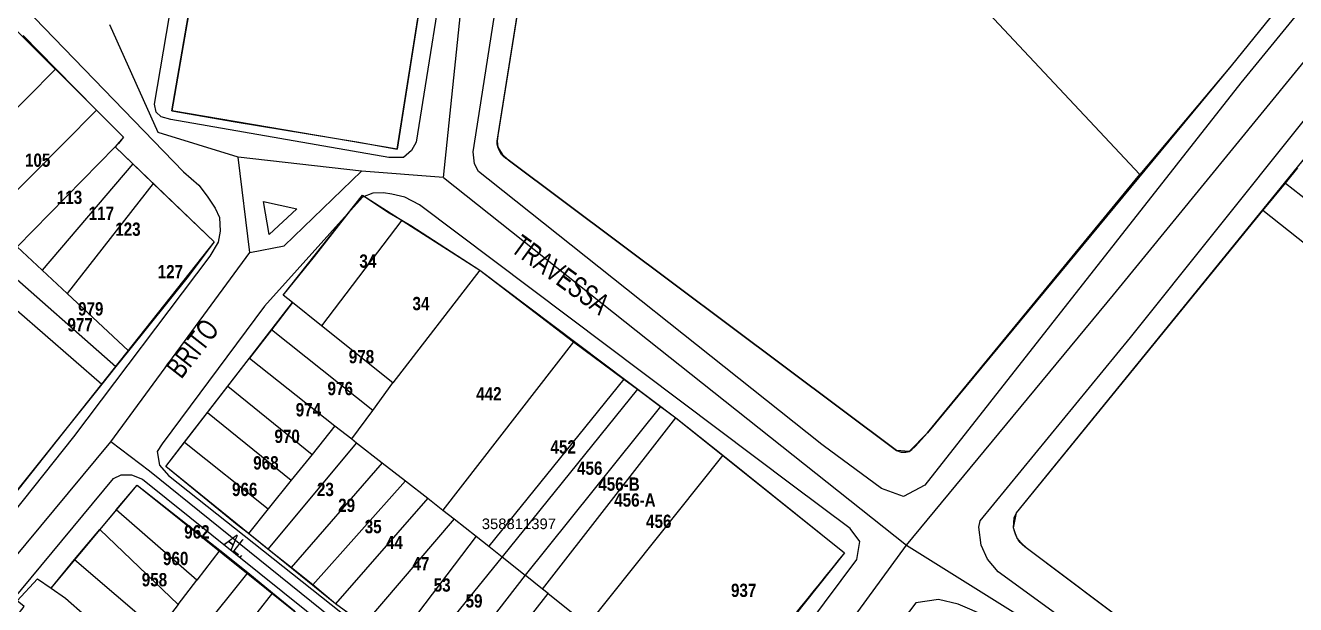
# Model space of a CAD drawing. Extents: x 199665 to 201826, y 4836581 to 4838476.
# Drawn here: x 200463.5 to 200702.8, y 4838028.5 to 4838137.6 of the extents above; entities that cross this region are included whole.
import ezdxf
from ezdxf.enums import TextEntityAlignment as Align

# ---------------------------------------------------------------- set-up
doc = ezdxf.new("R2010")
doc.units = 0
doc.header["$LTSCALE"] = 1.5
doc.header["$MEASUREMENT"] = 0
for name, color, linetype in [('CD-MALHA-LOTES', 40, 'CONTINUOUS'), ('CD_TXT_QUADRA', 7, 'CONTINUOUS'), ('RU-QUADRAS', 6, 'CONTINUOUS'), ('SV-EIXO-RUA-PAV', 20, 'CONTINUOUS'), ('SV-RUA-PAVIM-S-GUIA-C-GUIA', 7, 'CONTINUOUS'), ('SV-TXT-RUA-N-PAV-S-GUIA-C-GUIA', 7, 'CONTINUOUS'), ('SV-TXT-RUA-PAV-S-GUIA-C-GUIA', 7, 'CONTINUOUS'), ('Th_NmrPort', 1, 'CONTINUOUS')]:
    doc.layers.add(name, color=color, linetype=linetype)
doc.styles.add('ARIAL', font='ARIAL.TTF')
doc.styles.add('MONOTXT', font='ARIAL.TTF', dxfattribs={"height": 0.2})
doc.styles.get("Standard").update_dxf_attribs({"font": 'swisscbo.ttf'})

msp = doc.modelspace()

# ---------------------------------------------------------------- linework, layer by layer
at = {"layer": 'CD-MALHA-LOTES', "linetype": 'Continuous'}
for p, q in [((200673.45, 4838109.49), (200583.32, 4838205.56)), ((200497.07, 4838156.04), (200491.07, 4838121.46)), ((200533.54, 4838114.3), (200540, 4838155.39)), ((200558.62, 4838155.11), (200552.52, 4838116.85)), ((200709.11, 4838152.82), (200690.62, 4838129.99)), ((200463.05, 4838135.69), (200469.23, 4838129.42)), ((200469.23, 4838129.42), (200448.96, 4838109.02)), ((200469.23, 4838129.42), (200476.92, 4838121.63)), ((200690.62, 4838129.99), (200673.45, 4838109.49)), ((200476.92, 4838121.63), (200450.51, 4838095.05)), ((200476.92, 4838121.63), (200481.96, 4838116.52)), ((200491.07, 4838121.46), (200502.67, 4838119.49)), ((200502.67, 4838119.49), (200526.29, 4838115.6)), ((200481.96, 4838116.52), (200481.02, 4838115.31)), ((200552.52, 4838116.85), (200552.34, 4838115.78)), ((200480.41, 4838114.68), (200461.96, 4838095.86)), ((200481.02, 4838115.31), (200480.41, 4838114.68)), ((200480.41, 4838114.68), (200483.72, 4838111.5)), ((200526.29, 4838115.6), (200533.54, 4838114.3)), ((200552.34, 4838115.78), (200552.5, 4838114.65)), ((200552.5, 4838114.65), (200553.29, 4838113.34)), ((200483.72, 4838111.5), (200466.67, 4838091.47)), ((200483.72, 4838111.5), (200487.58, 4838107.8)), ((200553.29, 4838113.34), (200554.45, 4838112.23)), ((200554.45, 4838112.23), (200627.6, 4838057.51)), ((200633.46, 4838060.86), (200673.45, 4838109.49)), ((200700.85, 4838107.89), (200703.2, 4838110.76)), ((200487.58, 4838107.8), (200471.39, 4838087.07)), ((200487.58, 4838107.8), (200499.04, 4838096.8)), ((200696.62, 4838102.69), (200700.85, 4838107.89)), ((200700.85, 4838107.89), (200726.68, 4838087.58)), ((200517.97, 4838094.06), (200527.03, 4838105.63)), ((200527.03, 4838105.63), (200532.02, 4838102.3)), ((200532.02, 4838102.3), (200534.42, 4838100.89)), ((200650.2, 4838045.79), (200696.62, 4838102.69)), ((200722.51, 4838082.18), (200696.62, 4838102.69)), ((200534.42, 4838100.89), (200519.25, 4838081.03)), ((200534.42, 4838100.89), (200536.13, 4838099.88)), ((200536.13, 4838099.88), (200549.12, 4838091.49)), ((200461.96, 4838095.86), (200466.67, 4838091.47)), ((200499.04, 4838096.8), (200494.15, 4838090.29)), ((200458.73, 4838092.56), (200480.56, 4838073.32)), ((200512.08, 4838086.79), (200517.97, 4838094.06)), ((200466.67, 4838091.47), (200471.39, 4838087.07)), ((200494.15, 4838090.29), (200482.95, 4838076.3)), ((200549.12, 4838091.49), (200532.69, 4838070.25)), ((200549.12, 4838091.49), (200566.75, 4838078.02)), ((200471.39, 4838087.07), (200482.95, 4838076.3)), ((200513.84, 4838085.37), (200509.84, 4838080.22)), ((200513.84, 4838085.37), (200512.08, 4838086.79)), ((200519.25, 4838081.03), (200513.84, 4838085.37)), ((200461.89, 4838083.95), (200477.89, 4838069.99)), ((200532.69, 4838070.25), (200519.25, 4838081.03)), ((200509.84, 4838080.22), (200505.72, 4838074.89)), ((200528.92, 4838065.08), (200509.84, 4838080.22)), ((200566.75, 4838078.02), (200542.12, 4838046.32)), ((200566.75, 4838078.02), (200576.24, 4838070.97)), ((200482.95, 4838076.3), (200480.56, 4838073.32)), ((200480.56, 4838073.32), (200477.89, 4838069.99)), ((200501.65, 4838069.64), (200505.72, 4838074.89)), ((200505.72, 4838074.89), (200521.82, 4838062.18)), ((200576.24, 4838070.97), (200550.82, 4838039.5)), ((200576.24, 4838070.97), (200578.81, 4838069.07)), ((200477.89, 4838069.99), (200459.14, 4838046.57)), ((200497.78, 4838064.66), (200501.65, 4838069.64)), ((200501.65, 4838069.64), (200517.49, 4838056.79)), ((200528.92, 4838065.08), (200532.69, 4838070.25)), ((200578.81, 4838069.07), (200553.34, 4838037.49)), ((200578.81, 4838069.07), (200583.17, 4838065.83)), ((200493.48, 4838059.11), (200497.78, 4838064.66)), ((200497.78, 4838064.66), (200513.58, 4838051.92)), ((200524.99, 4838059.7), (200528.92, 4838065.08)), ((200583.17, 4838065.83), (200557.64, 4838034.06)), ((200560.94, 4838031.42), (200586.05, 4838063.69)), ((200583.17, 4838065.83), (200586.05, 4838063.69)), ((200586.05, 4838063.69), (200594.88, 4838056.63)), ((200521.82, 4838062.18), (200517.49, 4838056.79)), ((200521.82, 4838062.18), (200524.99, 4838059.7)), ((200489.93, 4838054.54), (200493.48, 4838059.11)), ((200493.48, 4838059.11), (200509.23, 4838046.52)), ((200525.9, 4838058.99), (200509.14, 4838038.97)), ((200524.99, 4838059.7), (200525.9, 4838058.99)), ((200525.9, 4838058.99), (200530.73, 4838055.22)), ((200631.14, 4838058.25), (200633.46, 4838060.86)), ((200517.49, 4838056.79), (200513.58, 4838051.92)), ((200594.88, 4838056.63), (200569.38, 4838024.69)), ((200594.88, 4838056.63), (200617.82, 4838038.25)), ((200627.6, 4838057.51), (200628.5, 4838057.23)), ((200628.5, 4838057.23), (200629.35, 4838057.22)), ((200629.35, 4838057.22), (200630, 4838057.32)), ((200630, 4838057.32), (200630.49, 4838057.73)), ((200630.49, 4838057.73), (200631.14, 4838058.25)), ((200503.42, 4838043.53), (200489.93, 4838054.54)), ((200530.73, 4838055.22), (200513.55, 4838035.47)), ((200530.73, 4838055.22), (200535.12, 4838051.79)), ((200513.58, 4838051.92), (200509.23, 4838046.52)), ((200535.12, 4838051.79), (200517.62, 4838032.23)), ((200535.12, 4838051.79), (200539.31, 4838048.52)), ((200480.62, 4838046.34), (200484.58, 4838051.01)), ((200484.58, 4838051.01), (200500.15, 4838038.73)), ((200539.31, 4838048.52), (200521.89, 4838028.67)), ((200539.31, 4838048.52), (200542.12, 4838046.32)), ((200480.62, 4838046.34), (200477.52, 4838042.67)), ((200495.81, 4838033.1), (200480.62, 4838046.34)), ((200509.23, 4838046.52), (200505.5, 4838041.87)), ((200544.27, 4838044.65), (200527.24, 4838024.77)), ((200542.12, 4838046.32), (200544.27, 4838044.65)), ((200544.27, 4838044.65), (200548.42, 4838041.41)), ((200649.68, 4838043.92), (200649.79, 4838044.89)), ((200649.79, 4838044.89), (200650.2, 4838045.79)), ((200472.73, 4838037.02), (200477.52, 4838042.67)), ((200477.52, 4838042.67), (200492.3, 4838028.54)), ((200505.5, 4838041.87), (200503.42, 4838043.53)), ((200649.67, 4838042.94), (200649.68, 4838043.92)), ((200649.99, 4838041.86), (200649.67, 4838042.94)), ((200509.14, 4838038.97), (200505.5, 4838041.87)), ((200548.42, 4838041.41), (200532.73, 4838020.77)), ((200548.42, 4838041.41), (200550.82, 4838039.5)), ((200650.36, 4838041.01), (200649.99, 4838041.86)), ((200651, 4838040.2), (200650.36, 4838041.01)), ((200652.26, 4838039.02), (200651, 4838040.2)), ((200500.15, 4838038.73), (200495.81, 4838033.1)), ((200500.15, 4838038.73), (200505.42, 4838034.57)), ((200513.55, 4838035.47), (200509.14, 4838038.97)), ((200553.34, 4838037.49), (200537.08, 4838017.61)), ((200550.82, 4838039.5), (200553.34, 4838037.49)), ((200553.34, 4838037.49), (200557.64, 4838034.06)), ((200617.82, 4838038.25), (200598.73, 4838014.33)), ((200692.56, 4838008.76), (200652.26, 4838039.02)), ((200468.38, 4838031.58), (200472.73, 4838037.02)), ((200472.73, 4838037.02), (200488.46, 4838023.55)), ((200517.62, 4838032.23), (200513.55, 4838035.47)), ((200461.93, 4838029.2), (200465.76, 4838033.39)), ((200465.76, 4838033.39), (200468.38, 4838031.58)), ((200505.42, 4838034.57), (200489.14, 4838014.28)), ((200492.3, 4838028.54), (200495.81, 4838033.1)), ((200505.42, 4838034.57), (200510.05, 4838030.75)), ((200557.64, 4838034.06), (200541.9, 4838013.72)), ((200560.94, 4838031.42), (200557.64, 4838034.06)), ((200468.38, 4838031.58), (200471.03, 4838029.71)), ((200510.05, 4838030.75), (200494.04, 4838010.4)), ((200510.05, 4838030.75), (200514.22, 4838027.31)), ((200521.89, 4838028.67), (200517.62, 4838032.23)), ((200546.07, 4838010.34), (200561.96, 4838030.61)), ((200561.96, 4838030.61), (200560.94, 4838031.42)), ((200561.96, 4838030.61), (200566.95, 4838026.63)), ((200471.03, 4838029.71), (200484.27, 4838018.12)), ((200492.3, 4838028.54), (200488.46, 4838023.55)), ((200527.24, 4838024.77), (200521.89, 4838028.67))]:
    msp.add_line(p, q, dxfattribs=at)
at = {"layer": 'RU-QUADRAS', "color": 6, "linetype": 'Continuous'}
for points in [[(200552.34, 4838115.78), (200562.41, 4838178.95, -0.007994), (200646.54, 4838284.78), (200748.59, 4838201.56), (200690.62, 4838129.99), (200633.46, 4838060.86), (200630, 4838057.32), (200627.6, 4838057.51), (200554.45, 4838112.23, -0.275467)], [(200649.67, 4838042.94), (200650.2, 4838045.79), (200765.61, 4838187.78), (200767.71, 4838187.57), (200869.9, 4838106.47), (200848.45, 4838079.49), (200850.76, 4838077.72), (200846.89, 4838072.95), (200844.66, 4838074.6), (200769.48, 4837981.14), (200758.14, 4837966.24), (200754.92, 4837964.17, -0.287933), (200751.98, 4837964.95), (200692.56, 4838008.76), (200652.26, 4838039.02, -0.212575)], [(200489.93, 4838054.54), (200513.84, 4838085.37), (200512.08, 4838086.79), (200527.03, 4838105.63), (200549.12, 4838091.49), (200586.05, 4838063.69), (200617.82, 4838038.25, 0.016659), (200580.71, 4837990.14), (200579, 4837991.74), (200574.98, 4837986.85), (200537.08, 4838017.61), (200521.89, 4838028.67)], [(200448.07, 4838008.73), (200463.29, 4838028.13), (200461.93, 4838029.2), (200465.76, 4838033.39), (200468.38, 4838031.58), (200484.58, 4838051.01), (200532.94, 4838012.2), (200547.5, 4838001.35), (200548.91, 4838002.69), (200574.21, 4837982.17), (200569.27, 4837974.9), (200568.2, 4837975.76), (200556.33, 4837960.25), (200554.72, 4837961.72), (200536.81, 4837937.72, 0.0231), (200507.35, 4837960.62), (200498.45, 4837968.51)]]:
    msp.add_lwpolyline(points, format="xyb", close=True, dxfattribs=at)
msp.add_lwpolyline([(200491.07, 4838121.46), (200502.84, 4838189.35), (200499.85, 4838189.86), (200501.86, 4838201.46), (200512.77, 4838199.57), (200513.15, 4838201.78), (200546.38, 4838196.01), (200533.54, 4838114.3)], close=True, dxfattribs=at)
msp.add_lwpolyline([(200456.5, 4838141.86), (200481.96, 4838116.52), (200480.41, 4838114.68), (200499.04, 4838096.8), (200433.64, 4838014.27)], dxfattribs=at)
at = {"layer": 'SV-EIXO-RUA-PAV'}
for p, q in [((200668.5, 4838086.86), (200720.08, 4838149.97)), ((200542.29, 4838108.91), (200546.36, 4838148.27)), ((200629.49, 4838039.7), (200668.5, 4838086.86)), ((200582.55, 4837975.71), (200629.49, 4838039.7))]:
    msp.add_line(p, q, dxfattribs=at)
for points in [[(200542.29, 4838108.91), (200526.81, 4838110.1), (200503.57, 4838112.76), (200488.48, 4838117.38), (200479.38, 4838137.66)], [(200505.8, 4838094.82), (200503.57, 4838112.76)], [(200505.8, 4838094.82), (200512.26, 4838096.09), (200526.81, 4838110.1)], [(200542.29, 4838108.91), (200629.49, 4838039.7), (200654.61, 4838024), (200683.72, 4838001.85), (200714.89, 4837978.91), (200737.67, 4837961.82), (200756.11, 4837947.58), (200799.05, 4837915.7), (200836.55, 4837887.94), (200881.09, 4837854.56)], [(200108.25, 4837593.93), (200162.34, 4837663.65), (200243, 4837767.04), (200264.13, 4837793.93), (200310.22, 4837848.99), (200347.99, 4837896.36), (200367.2, 4837920.37), (200401.13, 4837963.26), (200434.42, 4838004.87), (200479.61, 4838059.16), (200505.8, 4838094.82)], [(200582.55, 4837975.71), (200563.06, 4837993.16), (200548.88, 4838004.29), (200534.93, 4838014.91), (200509.58, 4838035.28), (200486.86, 4838053.66), (200479.61, 4838059.16)]]:
    msp.add_lwpolyline(points, dxfattribs=at)
at = {"layer": 'SV-RUA-PAVIM-S-GUIA-C-GUIA'}
for points in [[(200543.48, 4838155.34), (200537.11, 4838115.59), (200536.22, 4838114), (200534.74, 4838112.71), (200531.94, 4838112.71), (200490.87, 4838119.86), (200489.05, 4838120.33), (200488.13, 4838121.26), (200487.84, 4838122.74), (200493.46, 4838156.1)], [(200713.71, 4838152.75), (200692.48, 4838126.78), (200632.94, 4838051), (200628.89, 4838048.89), (200624.76, 4838050.35), (200613.8, 4838058.5), (200613.55, 4838058.68), (200550.68, 4838108.62), (200548.84, 4838110.06), (200548.08, 4838111.5), (200547.86, 4838113.74), (200554.33, 4838155.17)], [(200452.04, 4838152.61), (200493.29, 4838110.02), (200496.19, 4838107.52), (200497.75, 4838105.41), (200499.26, 4838103.17), (200500.04, 4838101.39), (200500.17, 4838098.84), (200499.8, 4838096.76), (200498.26, 4838094.12), (200472.58, 4838060.11), (200449.9, 4838031.64)], [(200820.59, 4838151.12), (200868.85, 4838113.34), (200872.03, 4838111.04), (200874.31, 4838108.72), (200874.4, 4838107.6), (200873.91, 4838105.33), (200872.93, 4838103.66), (200760.32, 4837960.77), (200758.36, 4837959.49), (200756.23, 4837959.01), (200753.93, 4837958.96), (200751.98, 4837959.23), (200741.06, 4837966.11), (200646.77, 4838034.67), (200644.72, 4838037.04), (200643.52, 4838039.68), (200643.1, 4838043.11), (200643.36, 4838044.28), (200671.67, 4838078.82), (200703.94, 4838119.16), (200731.31, 4838152.48)], [(200580.61, 4837984.07), (200620.15, 4838036.98), (200620.71, 4838040.41), (200618.86, 4838042.82), (200607.93, 4838051.01), (200537.74, 4838103.79), (200534.97, 4838105.22), (200532.5, 4838105.82), (200530.95, 4838106.06), (200528.95, 4838106.01), (200527.02, 4838105.25), (200508.51, 4838084.7), (200489.25, 4838058.8), (200488.33, 4838057.33), (200488.76, 4838054.78), (200490.47, 4838052.83), (200539.01, 4838014.34), (200576.33, 4837984.31), (200578.38, 4837983.51), (200580.57, 4837983.92)], [(200443.6, 4838004.72), (200442.84, 4838006.48), (200443.26, 4838007.87), (200480.09, 4838052.28), (200481.54, 4838052.95), (200483.49, 4838052.93), (200485.56, 4838052.13), (200534, 4838013.29), (200548.37, 4838003.15), (200562.53, 4837992.02), (200571.98, 4837983.29), (200574.3, 4837980.68), (200574.61, 4837978.77), (200574.16, 4837976.48), (200539.63, 4837936.31)], [(200735.56, 4837955.78), (200723.52, 4837965.03), (200715, 4837971.27), (200675.85, 4838003.29), (200653.43, 4838020.8), (200648.73, 4838023.94), (200644.62, 4838026.28), (200639.22, 4838028.59), (200635.52, 4838029.5), (200631.26, 4838028.82), (200590.93, 4837975.78), (200586.97, 4837971.1), (200550.66, 4837926.75), (200549.14, 4837924.52)]]:
    msp.add_lwpolyline(points, dxfattribs=at)
msp.add_lwpolyline([(200508.36, 4838104.43), (200514.62, 4838103.05), (200509.45, 4838098.19)], close=True, dxfattribs=at)

# ---------------------------------------------------------------- texts
at = {"layer": 'CD_TXT_QUADRA', "color": 7, "linetype": 'Continuous', "style": 'MONOTXT'}
msp.add_text('358811397', height=2, dxfattribs=at).set_placement((200549.47, 4838042.72))
at = {"layer": 'SV-TXT-RUA-N-PAV-S-GUIA-C-GUIA', "style": 'ARIAL', "width": 0.7}
msp.add_text('AL.                                                           SOLIPA', height=3, rotation=322, dxfattribs=at).set_placement((200500.8, 4838039.87))
at = {"layer": 'SV-TXT-RUA-PAV-S-GUIA-C-GUIA', "style": 'ARIAL', "width": 0.7}
for s, rotation, p in [('TRAVESSA', 324, (200554.74, 4838095.13)), ('BRITO', 52, (200492.86, 4838070.84))]:
    msp.add_text(s, height=4, rotation=rotation, dxfattribs=at).set_placement(p)
at = {"layer": 'Th_NmrPort', "color": 1}
for s, p in [('105', (200463.42, 4838112.2)), ('113', (200469.42, 4838105.2)), ('117', (200475.42, 4838102.2)), ('123', (200480.42, 4838099.2)), ('127', (200488.42, 4838091.2)), ('34', (200526.42, 4838093.2)), ('979', (200473.42, 4838084.2)), ('34', (200536.42, 4838085.2)), ('977', (200471.42, 4838081.2)), ('978', (200524.42, 4838075.2)), ('976', (200520.42, 4838069.2)), ('442', (200548.42, 4838068.2)), ('974', (200514.42, 4838065.2)), ('970', (200510.42, 4838060.2)), ('452', (200562.42, 4838058.2)), ('968', (200506.42, 4838055.2)), ('456', (200567.42, 4838054.2)), ('456-B', (200571.42, 4838051.2)), ('966', (200502.42, 4838050.2)), ('23', (200518.42, 4838050.2)), ('456-A', (200574.42, 4838048.2)), ('29', (200522.42, 4838047.2)), ('456', (200580.42, 4838044.2)), ('962', (200493.42, 4838042.2)), ('35', (200527.42, 4838043.2)), ('44', (200531.42, 4838040.2)), ('960', (200489.42, 4838037.2)), ('47', (200536.42, 4838036.2)), ('958', (200485.42, 4838033.2)), ('53', (200540.42, 4838032.2)), ('59', (200546.42, 4838029.2)), ('937', (200596.42, 4838031.2))]:
    msp.add_text(s, height=2.5, dxfattribs=at).set_placement(p, align=Align.MIDDLE_LEFT)

doc.saveas('drawing.dxf')
